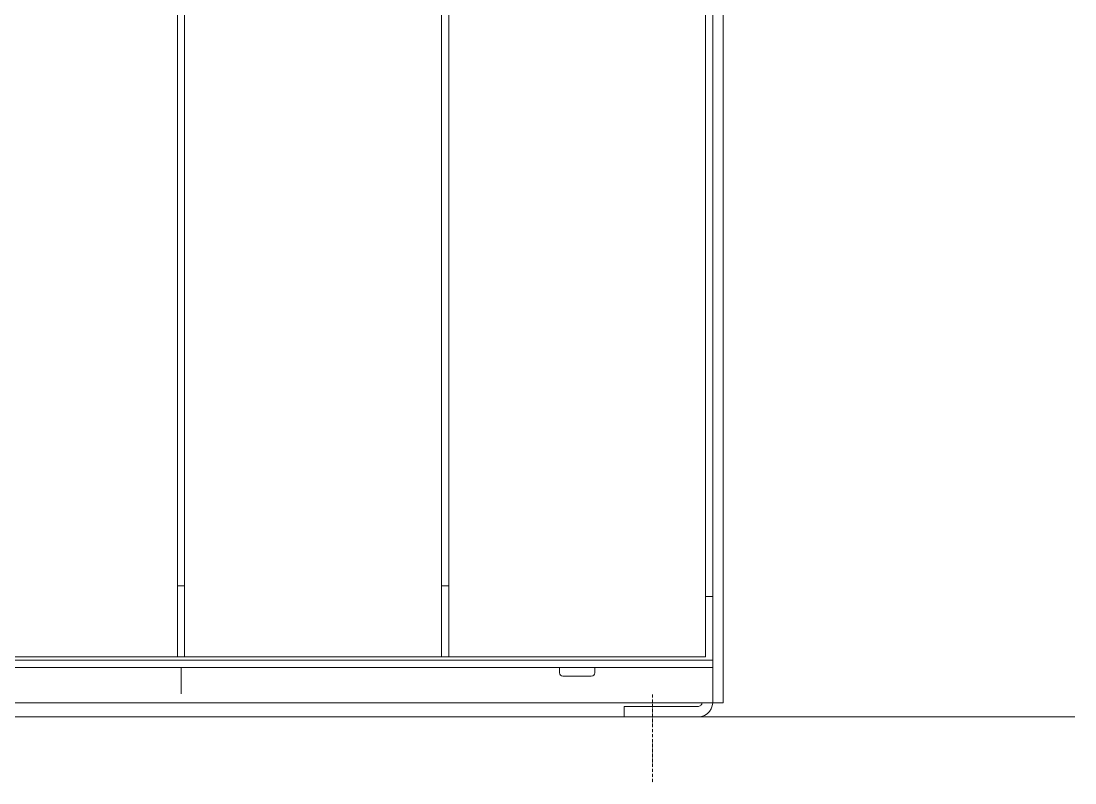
# Model space of a CAD drawing. Header units: millimetres. Extents: x 25115 to 31055, y 5999 to 10199.
# Drawn here: x 27617 to 28212, y 8718 to 9148 of the extents above; entities that cross this region are included whole.
import ezdxf

# ---------------------------------------------------------------- set-up
doc = ezdxf.new("R2010")
doc.units = ezdxf.units.MM
doc.header["$LTSCALE"] = 0.3
doc.linetypes.add('ACAD_ISO10W100', pattern=[18.5, 12, -3, 0.5, -3])
for name, color, linetype, lineweight in [('OBRYSOVA', 7, 'Continuous', 9), ('OSY', 7, 'ACAD_ISO10W100', 15), ('Visible', 7, 'Continuous', 18)]:
    doc.layers.add(name, color=color, linetype=linetype, lineweight=lineweight)

msp = doc.modelspace()

# ---------------------------------------------------------------- linework, layer by layer
at = {"layer": 'OBRYSOVA'}
msp.add_line((25943.86, 8754.87), (28211.8, 8754.87), dxfattribs=at)
at = {"layer": 'OSY', "ltscale": 0.5}
msp.add_line((27973.37, 8767.62), (27973.37, 8717.62), dxfattribs=at)
at = {"layer": 'Visible'}
for p, q in [((27709.38, 8828.85), (27705.38, 8828.85)), ((27858.38, 8828.85), (27854.38, 8828.85)), ((28007.38, 8822.85), (28003.38, 8822.85)), ((27709.38, 8788.85), (27705.38, 8788.85)), ((27858.38, 8788.85), (27854.38, 8788.85))]:
    msp.add_line(p, q, dxfattribs=at)
at = {"layer": 'Visible', "color": 0}
for p, q in [((27957.35, 8760.87), (27957.35, 8754.87)), ((27957.35, 8760.87), (27957.89, 8760.87)), ((27957.89, 8760.87), (27959.35, 8760.87)), ((27959.35, 8760.87), (27961.75, 8760.87)), ((27961.75, 8760.87), (27964.91, 8760.87)), ((27964.91, 8760.87), (27968.69, 8760.87)), ((27968.69, 8760.87), (27972.93, 8760.87)), ((27972.93, 8760.87), (27977.37, 8760.87)), ((27977.37, 8760.87), (27999.37, 8760.87)), ((27999.37, 8760.87), (27999.83, 8760.93)), ((27999.83, 8760.93), (28000.25, 8761.07)), ((28000.25, 8761.07), (28000.63, 8761.33)), ((28000.63, 8761.33), (28000.93, 8761.63)), ((28000.93, 8761.63), (28001.17, 8762.01)), ((28001.17, 8762.01), (28001.31, 8762.43)), ((28001.31, 8762.43), (28001.37, 8762.85)), ((28006.59, 8759.39), (28007.17, 8761.09)), ((28007.17, 8761.09), (28007.37, 8762.85)), ((27957.89, 8754.87), (27957.35, 8754.87)), ((27959.35, 8754.87), (27957.89, 8754.87)), ((27961.75, 8754.87), (27959.35, 8754.87)), ((27964.91, 8754.87), (27961.75, 8754.87)), ((27968.69, 8754.87), (27964.91, 8754.87)), ((27972.93, 8754.87), (27968.69, 8754.87)), ((27977.37, 8754.87), (27972.93, 8754.87)), ((27977.37, 8754.87), (27999.37, 8754.87)), ((27999.37, 8754.87), (28001.15, 8755.07)), ((28001.15, 8755.07), (28002.83, 8755.67)), ((28002.83, 8755.67), (28004.35, 8756.61)), ((28004.35, 8756.61), (28005.61, 8757.87)), ((28005.61, 8757.87), (28006.59, 8759.39))]:
    msp.add_line(p, q, dxfattribs=at)
at = {"layer": 'Visible'}
for points in [[(27401.38, 8762.85), (28013.38, 8762.85), (28013.38, 9562.85), (27401.38, 9562.85)], [(28013.38, 8762.85), (28007.38, 8762.85), (28007.38, 9562.85), (28013.38, 9562.85)], [(27407.38, 8782.85), (28007.38, 8782.85), (28007.38, 8786.85), (27407.38, 8786.85)]]:
    msp.add_lwpolyline(points, close=True, dxfattribs=at)
at = {"layer": 'Visible', "color": 7}
for points in [[(27560.38, 8788.85), (27705.38, 8788.85), (27705.38, 9536.85), (27560.38, 9536.85)], [(27709.38, 8788.85), (27854.38, 8788.85), (27854.38, 9536.85), (27709.38, 9536.85)], [(27858.38, 8788.85), (28003.38, 8788.85), (28003.38, 9536.85), (27858.38, 9536.85)]]:
    msp.add_lwpolyline(points, close=True, dxfattribs=at)
at = {"layer": 'Visible'}
msp.add_lwpolyline([(27707.38, 8767.85), (27707.38, 8782.85)], dxfattribs=at)
msp.add_lwpolyline([(27922.88, 8777.85), (27938.88, 8777.85, 0.414214), (27940.88, 8779.85), (27940.88, 8782.85), (27920.88, 8782.85), (27920.88, 8779.85, 0.414214)], format="xyb", close=True, dxfattribs=at)

doc.saveas('drawing.dxf')
